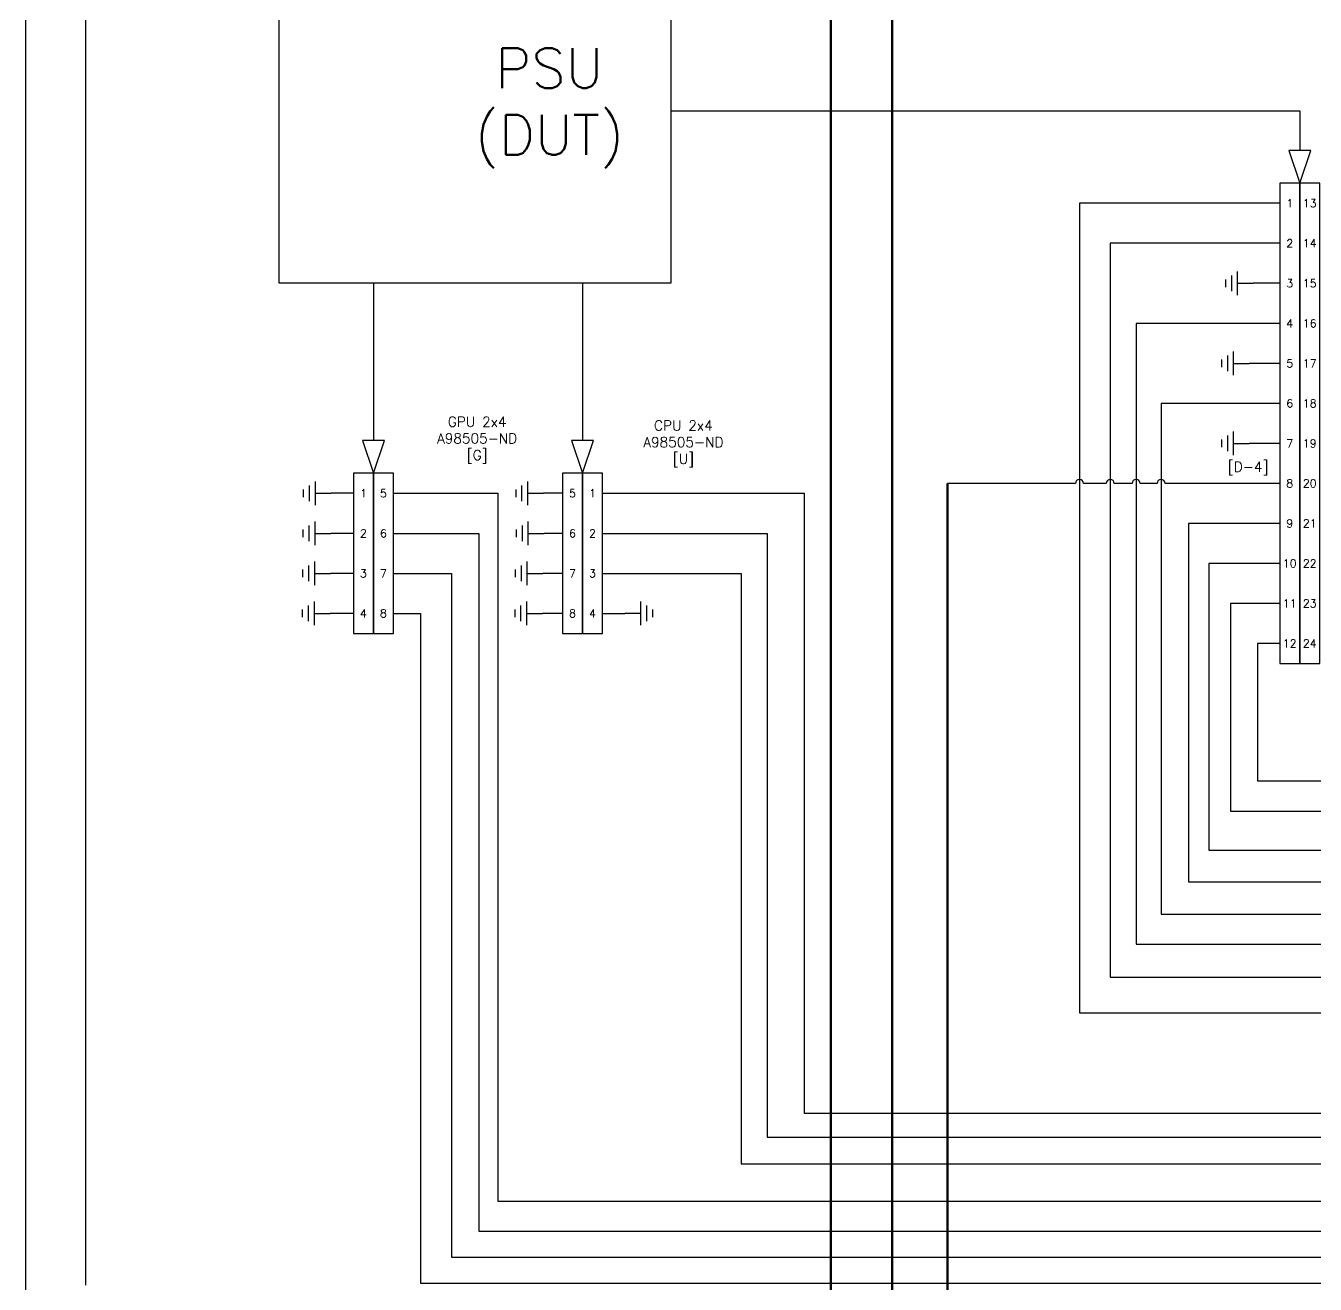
# Model space of a CAD drawing. Header units: millimetres. Extents: x 1 to 135, y 2 to 75.
# Drawn here: x 1.88 to 17.99, y 32.16 to 47.88 of the extents above; entities that cross this region are included whole.
import ezdxf
from ezdxf.enums import TextEntityAlignment as Align

# ---------------------------------------------------------------- set-up
doc = ezdxf.new("R2010")
doc.units = ezdxf.units.MM
for name, color, linetype in [('_MULTI_WIRE', 9, 'Continuous'), ('ADC DATA', 120, 'Continuous'), ('MISC', 7, 'Continuous'), ('POWER', 30, 'Continuous'), ('SYMS', 7, 'Continuous'), ('TERMS', 123, 'Continuous'), ('WIRES', 7, 'Continuous')]:
    doc.layers.add(name, color=color, linetype=linetype)
doc.styles.add('WD', font='romans.shx')

# ---------------------------------------------------------------- blocks, each defined once
blk = doc.blocks.new('HCN1_14J_5765')
at = {"layer": 'SYMS'}
for p, q in [((0, 0.25), (-0.25, 0.25)), ((-0.25, 0.25), (-0.25, -5.75)), ((0, -5.75), (0, 0.25)), ((-0.25, -5.75), (0, -5.75))]:
    blk.add_line(p, q, dxfattribs=at)
at = {"layer": 'SYMS', "style": 'WD', "width": 0.7}
for tag, p in [('INST', (-0.156, 1)), ('LOC', (-0.156, 0.844)), ('DESC1', (-0.156, 0.688)), ('DESC2', (-0.156, 0.531))]:
    blk.add_attdef(tag, text='', height=0.125, dxfattribs=at).set_placement(p, align=Align.RIGHT)
at = {"layer": 'SYMS', "style": 'WD'}
blk.add_attdef('TAG1', text='', height=0.125, dxfattribs=at).set_placement((-0.156, 0.375), align=Align.RIGHT)
at = {"layer": 'SYMS', "style": 'WD', "width": 0.8}
blk.add_attdef('XREF', (1, 0.375), '', height=0.125, dxfattribs=at)
at = {"layer": 'SYMS', "linetype": 'Continuous', "style": 'WD', "flags": 8}
for tag, p in [('TERMDESC01J', (-0.35, 0.05)), ('TERMDESC02J', (-0.35, -0.45)), ('TERMDESC03J', (-0.35, -0.95)), ('TERMDESC04J', (-0.35, -1.45)), ('TERMDESC05J', (-0.35, -1.95)), ('TERMDESC06J', (-0.35, -2.45)), ('TERMDESC07J', (-0.35, -2.95)), ('TERMDESC08J', (-0.35, -3.45)), ('TERMDESC09J', (-0.35, -3.95)), ('TERMDESC10J', (-0.35, -4.45)), ('TERMDESC11J', (-0.35, -4.95)), ('TERMDESC12J', (-0.35, -5.45))]:
    blk.add_attdef(tag, text='', height=0.1, dxfattribs=at).set_placement(p, align=Align.RIGHT)
for tag, p in [('TERM01J', (-0.125, 0)), ('TERM02J', (-0.125, -0.5)), ('TERM03J', (-0.125, -1)), ('TERM04J', (-0.125, -1.5)), ('TERM05J', (-0.125, -2)), ('TERM06J', (-0.125, -2.5)), ('TERM07J', (-0.125, -3)), ('TERM08J', (-0.125, -3.5)), ('TERM09J', (-0.125, -4)), ('TERM10J', (-0.125, -4.5)), ('TERM11J', (-0.125, -5)), ('TERM12J', (-0.125, -5.5))]:
    blk.add_attdef(tag, text='', height=0.1, dxfattribs=at).set_placement(p, align=Align.MIDDLE_CENTER)
at = {"layer": 'SYMS', "color": 7, "style": 'WD'}
for tag, p in [('X4_TINY_DOT_DONT_REMOVE_01J', (-0.25, 0)), ('X4_TINY_DOT_DONT_REMOVE_02J', (-0.25, -0.5)), ('X4_TINY_DOT_DONT_REMOVE_03J', (-0.25, -1)), ('X4_TINY_DOT_DONT_REMOVE_04J', (-0.25, -1.5)), ('X4_TINY_DOT_DONT_REMOVE_05J', (-0.25, -2)), ('X4_TINY_DOT_DONT_REMOVE_06J', (-0.25, -2.5)), ('X4_TINY_DOT_DONT_REMOVE_07J', (-0.25, -3)), ('X4_TINY_DOT_DONT_REMOVE_08J', (-0.25, -3.5)), ('X4_TINY_DOT_DONT_REMOVE_09J', (-0.25, -4)), ('X4_TINY_DOT_DONT_REMOVE_10J', (-0.25, -4.5)), ('X4_TINY_DOT_DONT_REMOVE_11J', (-0.25, -5)), ('X4_TINY_DOT_DONT_REMOVE_12J', (-0.25, -5.5))]:
    blk.add_attdef(tag, p, '', height=0.0001, dxfattribs=at)
at = {"layer": 'SYMS', "style": 'WD'}
for tag, p, flags in [('X4TERM01J', (-0.25, 0), 1), ('ACE_FLAG', (0.048, 0.146), 9), ('FAMILY', (0.048, 0.121), 9), ('WDBLKNAM', (0.175, 0.125), 9), ('X4TERM02J', (-0.25, -0.5), 1), ('X4TERM03J', (-0.25, -1), 1), ('X4TERM04J', (-0.25, -1.5), 1), ('X4TERM05J', (-0.25, -2), 1), ('X4TERM06J', (-0.25, -2.5), 1), ('X4TERM07J', (-0.25, -3), 1), ('X4TERM08J', (-0.25, -3.5), 1), ('X4TERM09J', (-0.25, -4), 1), ('X4TERM10J', (-0.25, -4.5), 1), ('X4TERM11J', (-0.25, -5), 1), ('X4TERM12J', (-0.25, -5.5), 1), ('X8LINK', (-0.125, -5.875), 1)]:
    blk.add_attdef(tag, p, '', height=0.01, dxfattribs=dict(at, flags=flags))
at = {"layer": 'SYMS', "linetype": 'Continuous', "style": 'WD', "flags": 9}
for tag, p in [('ASSYCODE', (0.046, 0.065)), ('MFG', (0.051, 0.078)), ('CAT', (0.052, 0.098))]:
    blk.add_attdef(tag, text='', height=0.01, dxfattribs=at).set_placement(p, align=Align.CENTER)
at = {"layer": 'SYMS', "linetype": 'Continuous', "style": 'WD', "flags": 8}
for tag, p in [('X4WIRE01J', (-0.35, -0.05)), ('X4WIRE02J', (-0.35, -0.55)), ('X4WIRE03J', (-0.35, -1.05)), ('X4WIRE04J', (-0.35, -1.55)), ('X4WIRE05J', (-0.35, -2.05)), ('X4WIRE06J', (-0.35, -2.55)), ('X4WIRE07J', (-0.35, -3.05)), ('X4WIRE08J', (-0.35, -3.55)), ('X4WIRE09J', (-0.35, -4.05)), ('X4WIRE10J', (-0.35, -4.55)), ('X4WIRE11J', (-0.35, -5.05)), ('X4WIRE12J', (-0.35, -5.55))]:
    blk.add_attdef(tag, text='', height=0.1, dxfattribs=at).set_placement(p, align=Align.TOP_RIGHT)
blk = doc.blocks.new('HCN1_11J_598C')
at = {"layer": 'SYMS'}
for p, q in [((0.25, 0.25), (0, 0.25)), ((0, 0.25), (0, -5.75)), ((0.25, -5.75), (0.25, 0.25)), ((0, -5.75), (0.25, -5.75))]:
    blk.add_line(p, q, dxfattribs=at)
at = {"layer": 'SYMS', "style": 'WD'}
for tag, p, width in [('INST', (0.141, 1), 0.7), ('LOC', (0.141, 0.844), 0.7), ('DESC1', (0.141, 0.688), 0.7), ('DESC2', (0.141, 0.531), 0.7), ('XREF', (1, 0.375), 0.8)]:
    blk.add_attdef(tag, p, '', height=0.125, dxfattribs=dict(at, width=width))
blk.add_attdef('TAG1', (0.141, 0.375), '', height=0.125, dxfattribs=at)
at = {"layer": 'SYMS', "linetype": 'Continuous', "style": 'WD', "flags": 8}
for tag, p in [('TERM01J', (0.125, 0)), ('TERM02J', (0.125, -0.5)), ('TERM03J', (0.125, -1)), ('TERM04J', (0.125, -1.5)), ('TERM05J', (0.125, -2)), ('TERM06J', (0.125, -2.5)), ('TERM07J', (0.125, -3)), ('TERM08J', (0.125, -3.5)), ('TERM09J', (0.125, -4)), ('TERM10J', (0.125, -4.5)), ('TERM11J', (0.125, -5)), ('TERM12J', (0.125, -5.5))]:
    blk.add_attdef(tag, text='', height=0.1, dxfattribs=at).set_placement(p, align=Align.MIDDLE_CENTER)
at = {"layer": 'SYMS', "linetype": 'Continuous', "style": 'WD', "flags": 9}
for tag, p in [('ASSYCODE', (0.046, 0.065)), ('MFG', (0.051, 0.078)), ('CAT', (0.052, 0.098))]:
    blk.add_attdef(tag, text='', height=0.01, dxfattribs=at).set_placement(p, align=Align.CENTER)
at = {"layer": 'SYMS', "style": 'WD'}
for tag, p, flags in [('ACE_FLAG', (0.048, 0.146), 9), ('FAMILY', (0.048, 0.121), 9), ('WDBLKNAM', (0.175, 0.125), 9), ('X1TERM01J', (0.25, 0), 1), ('X1TERM02J', (0.25, -0.5), 1), ('X1TERM03J', (0.25, -1), 1), ('X1TERM04J', (0.25, -1.5), 1), ('X1TERM05J', (0.25, -2), 1), ('X1TERM06J', (0.25, -2.5), 1), ('X1TERM07J', (0.25, -3), 1), ('X1TERM08J', (0.25, -3.5), 1), ('X1TERM09J', (0.25, -4), 1), ('X1TERM10J', (0.25, -4.5), 1), ('X1TERM11J', (0.25, -5), 1), ('X1TERM12J', (0.25, -5.5), 1), ('X8LINK', (0.125, -5.875), 1)]:
    blk.add_attdef(tag, p, '', height=0.01, dxfattribs=dict(at, flags=flags))
at = {"layer": 'SYMS', "color": 7, "style": 'WD'}
for tag, p in [('X1_TINY_DOT_DONT_REMOVE_01J', (0.25, 0)), ('X1_TINY_DOT_DONT_REMOVE_02J', (0.25, -0.5)), ('X1_TINY_DOT_DONT_REMOVE_03J', (0.25, -1)), ('X1_TINY_DOT_DONT_REMOVE_04J', (0.25, -1.5)), ('X1_TINY_DOT_DONT_REMOVE_05J', (0.25, -2)), ('X1_TINY_DOT_DONT_REMOVE_06J', (0.25, -2.5)), ('X1_TINY_DOT_DONT_REMOVE_07J', (0.25, -3)), ('X1_TINY_DOT_DONT_REMOVE_08J', (0.25, -3.5)), ('X1_TINY_DOT_DONT_REMOVE_09J', (0.25, -4)), ('X1_TINY_DOT_DONT_REMOVE_10J', (0.25, -4.5)), ('X1_TINY_DOT_DONT_REMOVE_11J', (0.25, -5)), ('X1_TINY_DOT_DONT_REMOVE_12J', (0.25, -5.5))]:
    blk.add_attdef(tag, p, '', height=0.0001, dxfattribs=at)
at = {"layer": 'SYMS', "linetype": 'Continuous', "style": 'WD', "flags": 8}
for tag, p in [('TERMDESC01J', (0.35, 0.05)), ('TERMDESC02J', (0.35, -0.45)), ('TERMDESC03J', (0.35, -0.95)), ('TERMDESC04J', (0.35, -1.45)), ('TERMDESC05J', (0.35, -1.95)), ('TERMDESC06J', (0.35, -2.45)), ('TERMDESC07J', (0.35, -2.95)), ('TERMDESC08J', (0.35, -3.45)), ('TERMDESC09J', (0.35, -3.95)), ('TERMDESC10J', (0.35, -4.45)), ('TERMDESC11J', (0.35, -4.95)), ('TERMDESC12J', (0.35, -5.45))]:
    blk.add_attdef(tag, p, '', height=0.1, dxfattribs=at)
for tag, p in [('X1WIRE01J', (0.35, -0.05)), ('X1WIRE02J', (0.35, -0.55)), ('X1WIRE03J', (0.35, -1.05)), ('X1WIRE04J', (0.35, -1.55)), ('X1WIRE05J', (0.35, -2.05)), ('X1WIRE06J', (0.35, -2.55)), ('X1WIRE07J', (0.35, -3.05)), ('X1WIRE08J', (0.35, -3.55)), ('X1WIRE09J', (0.35, -4.05)), ('X1WIRE10J', (0.35, -4.55)), ('X1WIRE11J', (0.35, -5.05)), ('X1WIRE12J', (0.35, -5.55))]:
    blk.add_attdef(tag, text='', height=0.1, dxfattribs=at).set_placement(p, align=Align.TOP_LEFT)
blk = doc.blocks.new('HCN1_14J_5AC8')
at = {"layer": 'SYMS'}
for p, q in [((0, 0.25), (-0.25, 0.25)), ((-0.25, 0.25), (-0.25, -1.75)), ((0, -1.75), (0, 0.25)), ((-0.25, -1.75), (0, -1.75))]:
    blk.add_line(p, q, dxfattribs=at)
at = {"layer": 'SYMS', "style": 'WD', "width": 0.7}
for tag, p in [('INST', (-0.156, 1)), ('LOC', (-0.156, 0.844)), ('DESC1', (-0.156, 0.688)), ('DESC2', (-0.156, 0.531))]:
    blk.add_attdef(tag, text='', height=0.125, dxfattribs=at).set_placement(p, align=Align.RIGHT)
at = {"layer": 'SYMS', "style": 'WD'}
blk.add_attdef('TAG1', text='', height=0.125, dxfattribs=at).set_placement((-0.156, 0.375), align=Align.RIGHT)
at = {"layer": 'SYMS', "style": 'WD', "width": 0.8}
blk.add_attdef('XREF', (1, 0.375), '', height=0.125, dxfattribs=at)
at = {"layer": 'SYMS', "linetype": 'Continuous', "style": 'WD', "flags": 8}
for tag, p in [('TERMDESC01J', (-0.35, 0.05)), ('TERMDESC02J', (-0.35, -0.45)), ('TERMDESC03J', (-0.35, -0.95)), ('TERMDESC04J', (-0.35, -1.45))]:
    blk.add_attdef(tag, text='', height=0.1, dxfattribs=at).set_placement(p, align=Align.RIGHT)
for tag, p in [('TERM01J', (-0.125, 0)), ('TERM02J', (-0.125, -0.5)), ('TERM03J', (-0.125, -1)), ('TERM04J', (-0.125, -1.5))]:
    blk.add_attdef(tag, text='', height=0.1, dxfattribs=at).set_placement(p, align=Align.MIDDLE_CENTER)
at = {"layer": 'SYMS', "color": 7, "style": 'WD'}
for tag, p in [('X4_TINY_DOT_DONT_REMOVE_01J', (-0.25, 0)), ('X4_TINY_DOT_DONT_REMOVE_02J', (-0.25, -0.5)), ('X4_TINY_DOT_DONT_REMOVE_03J', (-0.25, -1)), ('X4_TINY_DOT_DONT_REMOVE_04J', (-0.25, -1.5))]:
    blk.add_attdef(tag, p, '', height=0.0001, dxfattribs=at)
at = {"layer": 'SYMS', "style": 'WD'}
for tag, p, flags in [('X4TERM01J', (-0.25, 0), 1), ('ACE_FLAG', (0.048, 0.146), 9), ('FAMILY', (0.048, 0.121), 9), ('WDBLKNAM', (0.175, 0.125), 9), ('X4TERM02J', (-0.25, -0.5), 1), ('X4TERM03J', (-0.25, -1), 1), ('X4TERM04J', (-0.25, -1.5), 1), ('X8LINK', (-0.125, -1.875), 1)]:
    blk.add_attdef(tag, p, '', height=0.01, dxfattribs=dict(at, flags=flags))
at = {"layer": 'SYMS', "linetype": 'Continuous', "style": 'WD', "flags": 9}
for tag, p in [('ASSYCODE', (0.046, 0.065)), ('MFG', (0.051, 0.078)), ('CAT', (0.052, 0.098))]:
    blk.add_attdef(tag, text='', height=0.01, dxfattribs=at).set_placement(p, align=Align.CENTER)
at = {"layer": 'SYMS', "linetype": 'Continuous', "style": 'WD', "flags": 8}
for tag, p in [('X4WIRE01J', (-0.35, -0.05)), ('X4WIRE02J', (-0.35, -0.55)), ('X4WIRE03J', (-0.35, -1.05)), ('X4WIRE04J', (-0.35, -1.55))]:
    blk.add_attdef(tag, text='', height=0.1, dxfattribs=at).set_placement(p, align=Align.TOP_RIGHT)
blk = doc.blocks.new('HCN1_11J_5B9F')
at = {"layer": 'SYMS'}
for p, q in [((0.25, 0.25), (0, 0.25)), ((0, 0.25), (0, -1.75)), ((0.25, -1.75), (0.25, 0.25)), ((0, -1.75), (0.25, -1.75))]:
    blk.add_line(p, q, dxfattribs=at)
at = {"layer": 'SYMS', "style": 'WD'}
for tag, p, width in [('INST', (0.141, 1), 0.7), ('LOC', (0.141, 0.844), 0.7), ('DESC1', (0.141, 0.688), 0.7), ('DESC2', (0.141, 0.531), 0.7), ('XREF', (1, 0.375), 0.8)]:
    blk.add_attdef(tag, p, '', height=0.125, dxfattribs=dict(at, width=width))
blk.add_attdef('TAG1', (0.141, 0.375), '', height=0.125, dxfattribs=at)
at = {"layer": 'SYMS', "linetype": 'Continuous', "style": 'WD', "flags": 8}
for tag, p in [('TERM01J', (0.125, 0)), ('TERM02J', (0.125, -0.5)), ('TERM03J', (0.125, -1)), ('TERM04J', (0.125, -1.5))]:
    blk.add_attdef(tag, text='', height=0.1, dxfattribs=at).set_placement(p, align=Align.MIDDLE_CENTER)
at = {"layer": 'SYMS', "linetype": 'Continuous', "style": 'WD', "flags": 9}
for tag, p in [('ASSYCODE', (0.046, 0.065)), ('MFG', (0.051, 0.078)), ('CAT', (0.052, 0.098))]:
    blk.add_attdef(tag, text='', height=0.01, dxfattribs=at).set_placement(p, align=Align.CENTER)
at = {"layer": 'SYMS', "style": 'WD'}
for tag, p, flags in [('ACE_FLAG', (0.048, 0.146), 9), ('FAMILY', (0.048, 0.121), 9), ('WDBLKNAM', (0.175, 0.125), 9), ('X1TERM01J', (0.25, 0), 1), ('X1TERM02J', (0.25, -0.5), 1), ('X1TERM03J', (0.25, -1), 1), ('X1TERM04J', (0.25, -1.5), 1), ('X8LINK', (0.125, -1.875), 1)]:
    blk.add_attdef(tag, p, '', height=0.01, dxfattribs=dict(at, flags=flags))
at = {"layer": 'SYMS', "color": 7, "style": 'WD'}
for tag, p in [('X1_TINY_DOT_DONT_REMOVE_01J', (0.25, 0)), ('X1_TINY_DOT_DONT_REMOVE_02J', (0.25, -0.5)), ('X1_TINY_DOT_DONT_REMOVE_03J', (0.25, -1)), ('X1_TINY_DOT_DONT_REMOVE_04J', (0.25, -1.5))]:
    blk.add_attdef(tag, p, '', height=0.0001, dxfattribs=at)
at = {"layer": 'SYMS', "linetype": 'Continuous', "style": 'WD', "flags": 8}
for tag, p in [('TERMDESC01J', (0.35, 0.05)), ('TERMDESC02J', (0.35, -0.45)), ('TERMDESC03J', (0.35, -0.95)), ('TERMDESC04J', (0.35, -1.45))]:
    blk.add_attdef(tag, p, '', height=0.1, dxfattribs=at)
for tag, p in [('X1WIRE01J', (0.35, -0.05)), ('X1WIRE02J', (0.35, -0.55)), ('X1WIRE03J', (0.35, -1.05)), ('X1WIRE04J', (0.35, -1.55))]:
    blk.add_attdef(tag, text='', height=0.1, dxfattribs=at).set_placement(p, align=Align.TOP_LEFT)
blk = doc.blocks.new('HCN1_14J_5C79')
at = {"layer": 'SYMS'}
for p, q in [((0, 0.25), (-0.25, 0.25)), ((-0.25, 0.25), (-0.25, -1.75)), ((0, -1.75), (0, 0.25)), ((-0.25, -1.75), (0, -1.75))]:
    blk.add_line(p, q, dxfattribs=at)
at = {"layer": 'SYMS', "style": 'WD', "width": 0.7}
for tag, p in [('INST', (-0.156, 1)), ('LOC', (-0.156, 0.844)), ('DESC1', (-0.156, 0.688)), ('DESC2', (-0.156, 0.531))]:
    blk.add_attdef(tag, text='', height=0.125, dxfattribs=at).set_placement(p, align=Align.RIGHT)
at = {"layer": 'SYMS', "style": 'WD'}
blk.add_attdef('TAG1', text='', height=0.125, dxfattribs=at).set_placement((-0.156, 0.375), align=Align.RIGHT)
at = {"layer": 'SYMS', "style": 'WD', "width": 0.8}
blk.add_attdef('XREF', (1, 0.375), '', height=0.125, dxfattribs=at)
at = {"layer": 'SYMS', "linetype": 'Continuous', "style": 'WD', "flags": 8}
for tag, p in [('TERMDESC01J', (-0.35, 0.05)), ('TERMDESC02J', (-0.35, -0.45)), ('TERMDESC03J', (-0.35, -0.95)), ('TERMDESC04J', (-0.35, -1.45))]:
    blk.add_attdef(tag, text='', height=0.1, dxfattribs=at).set_placement(p, align=Align.RIGHT)
for tag, p in [('TERM01J', (-0.125, 0)), ('TERM02J', (-0.125, -0.5)), ('TERM03J', (-0.125, -1)), ('TERM04J', (-0.125, -1.5))]:
    blk.add_attdef(tag, text='', height=0.1, dxfattribs=at).set_placement(p, align=Align.MIDDLE_CENTER)
at = {"layer": 'SYMS', "color": 7, "style": 'WD'}
for tag, p in [('X4_TINY_DOT_DONT_REMOVE_01J', (-0.25, 0)), ('X4_TINY_DOT_DONT_REMOVE_02J', (-0.25, -0.5)), ('X4_TINY_DOT_DONT_REMOVE_03J', (-0.25, -1)), ('X4_TINY_DOT_DONT_REMOVE_04J', (-0.25, -1.5))]:
    blk.add_attdef(tag, p, '', height=0.0001, dxfattribs=at)
at = {"layer": 'SYMS', "style": 'WD'}
for tag, p, flags in [('X4TERM01J', (-0.25, 0), 1), ('ACE_FLAG', (0.048, 0.146), 9), ('FAMILY', (0.048, 0.121), 9), ('WDBLKNAM', (0.175, 0.125), 9), ('X4TERM02J', (-0.25, -0.5), 1), ('X4TERM03J', (-0.25, -1), 1), ('X4TERM04J', (-0.25, -1.5), 1), ('X8LINK', (-0.125, -1.875), 1)]:
    blk.add_attdef(tag, p, '', height=0.01, dxfattribs=dict(at, flags=flags))
at = {"layer": 'SYMS', "linetype": 'Continuous', "style": 'WD', "flags": 9}
for tag, p in [('ASSYCODE', (0.046, 0.065)), ('MFG', (0.051, 0.078)), ('CAT', (0.052, 0.098))]:
    blk.add_attdef(tag, text='', height=0.01, dxfattribs=at).set_placement(p, align=Align.CENTER)
at = {"layer": 'SYMS', "linetype": 'Continuous', "style": 'WD', "flags": 8}
for tag, p in [('X4WIRE01J', (-0.35, -0.05)), ('X4WIRE02J', (-0.35, -0.55)), ('X4WIRE03J', (-0.35, -1.05)), ('X4WIRE04J', (-0.35, -1.55))]:
    blk.add_attdef(tag, text='', height=0.1, dxfattribs=at).set_placement(p, align=Align.TOP_RIGHT)
blk = doc.blocks.new('HCN1_11J_5D50')
at = {"layer": 'SYMS'}
for p, q in [((0.25, 0.25), (0, 0.25)), ((0, 0.25), (0, -1.75)), ((0.25, -1.75), (0.25, 0.25)), ((0, -1.75), (0.25, -1.75))]:
    blk.add_line(p, q, dxfattribs=at)
at = {"layer": 'SYMS', "style": 'WD'}
for tag, p, width in [('INST', (0.141, 1), 0.7), ('LOC', (0.141, 0.844), 0.7), ('DESC1', (0.141, 0.688), 0.7), ('DESC2', (0.141, 0.531), 0.7), ('XREF', (1, 0.375), 0.8)]:
    blk.add_attdef(tag, p, '', height=0.125, dxfattribs=dict(at, width=width))
blk.add_attdef('TAG1', (0.141, 0.375), '', height=0.125, dxfattribs=at)
at = {"layer": 'SYMS', "linetype": 'Continuous', "style": 'WD', "flags": 8}
for tag, p in [('TERM01J', (0.125, 0)), ('TERM02J', (0.125, -0.5)), ('TERM03J', (0.125, -1)), ('TERM04J', (0.125, -1.5))]:
    blk.add_attdef(tag, text='', height=0.1, dxfattribs=at).set_placement(p, align=Align.MIDDLE_CENTER)
at = {"layer": 'SYMS', "linetype": 'Continuous', "style": 'WD', "flags": 9}
for tag, p in [('ASSYCODE', (0.046, 0.065)), ('MFG', (0.051, 0.078)), ('CAT', (0.052, 0.098))]:
    blk.add_attdef(tag, text='', height=0.01, dxfattribs=at).set_placement(p, align=Align.CENTER)
at = {"layer": 'SYMS', "style": 'WD'}
for tag, p, flags in [('ACE_FLAG', (0.048, 0.146), 9), ('FAMILY', (0.048, 0.121), 9), ('WDBLKNAM', (0.175, 0.125), 9), ('X1TERM01J', (0.25, 0), 1), ('X1TERM02J', (0.25, -0.5), 1), ('X1TERM03J', (0.25, -1), 1), ('X1TERM04J', (0.25, -1.5), 1), ('X8LINK', (0.125, -1.875), 1)]:
    blk.add_attdef(tag, p, '', height=0.01, dxfattribs=dict(at, flags=flags))
at = {"layer": 'SYMS', "color": 7, "style": 'WD'}
for tag, p in [('X1_TINY_DOT_DONT_REMOVE_01J', (0.25, 0)), ('X1_TINY_DOT_DONT_REMOVE_02J', (0.25, -0.5)), ('X1_TINY_DOT_DONT_REMOVE_03J', (0.25, -1)), ('X1_TINY_DOT_DONT_REMOVE_04J', (0.25, -1.5))]:
    blk.add_attdef(tag, p, '', height=0.0001, dxfattribs=at)
at = {"layer": 'SYMS', "linetype": 'Continuous', "style": 'WD', "flags": 8}
for tag, p in [('TERMDESC01J', (0.35, 0.05)), ('TERMDESC02J', (0.35, -0.45)), ('TERMDESC03J', (0.35, -0.95)), ('TERMDESC04J', (0.35, -1.45))]:
    blk.add_attdef(tag, p, '', height=0.1, dxfattribs=at)
for tag, p in [('X1WIRE01J', (0.35, -0.05)), ('X1WIRE02J', (0.35, -0.55)), ('X1WIRE03J', (0.35, -1.05)), ('X1WIRE04J', (0.35, -1.55))]:
    blk.add_attdef(tag, text='', height=0.1, dxfattribs=at).set_placement(p, align=Align.TOP_LEFT)
blk = doc.blocks.new('HGND2')
for p, q in [((0.125, 0), (0, 0)), ((0.125, 0.09375), (0.125, -0.09375)), ((0.171875, 0.0625), (0.171875, -0.0625)), ((0.21875, 0.03125), (0.21875, -0.03125))]:
    blk.add_line(p, q)
at = {"style": 'WD', "width": 0.8}
for tag, p in [('INST', (0.25, 0.3125)), ('LOC', (0.25, 0.15625)), ('TAG1', (0.25, 0)), ('DESC1', (0.25, -0.15625)), ('DESC2', (0.25, -0.3125))]:
    blk.add_attdef(tag, text='', height=0.125, dxfattribs=at).set_placement(p, align=Align.MIDDLE_LEFT)
at = {"style": 'WD', "flags": 1}
for tag in ['ASSYCODE', 'CAT', 'X4TERM01', 'MFG', 'FAMILY']:
    blk.add_attdef(tag, (0, 0), '', height=0.01, dxfattribs=at)

msp = doc.modelspace()

# ---------------------------------------------------------------- linework, layer by layer
for points in [[(17.801, 46.327), (17.664, 46.327), (17.801, 45.916), (17.938, 46.327), (17.801, 46.327)], [(6.226, 42.704), (6.089, 42.704), (6.226, 42.292), (6.363, 42.704), (6.226, 42.704)], [(8.84, 42.704), (8.703, 42.704), (8.84, 42.292), (8.977, 42.704), (8.84, 42.704)]]:
    msp.add_lwpolyline(points)
at = {"layer": '_MULTI_WIRE'}
for p, q in [((9.941, 46.821), (17.801, 46.821)), ((17.801, 46.821), (17.801, 46.327)), ((15.049, 45.666), (15.049, 35.549)), ((15.434, 45.166), (15.434, 35.998)), ((15.757, 44.166), (15.757, 36.407)), ((16.068, 43.166), (16.068, 36.782)), ((7.78, 42.042), (7.78, 33.199)), ((11.608, 42.042), (11.608, 34.296)), ((16.41, 41.666), (16.41, 37.186)), ((7.542, 41.542), (7.542, 32.824)), ((11.147, 41.542), (11.147, 33.997)), ((16.666, 41.166), (16.666, 37.582)), ((7.204, 41.042), (7.204, 32.499)), ((10.821, 41.042), (10.821, 33.662)), ((16.938, 40.666), (16.938, 38.07)), ((17.272, 40.166), (17.272, 38.451)), ((17.272, 38.451), (28.596, 38.451)), ((16.938, 38.07), (29.183, 38.07)), ((16.666, 37.582), (29.656, 37.582)), ((16.41, 37.186), (32.87, 37.186)), ((16.068, 36.782), (33.637, 36.782)), ((15.757, 36.407), (34.294, 36.407)), ((15.434, 35.998), (37.581, 35.998)), ((15.049, 35.549), (38.645, 35.549)), ((11.608, 34.296), (56.747, 34.296)), ((11.147, 33.997), (64.991, 33.997)), ((10.821, 33.662), (65.585, 33.662)), ((7.78, 33.199), (66.132, 33.199)), ((7.542, 32.824), (74.641, 32.824)), ((7.204, 32.499), (75.235, 32.499)), ((6.816, 32.171), (75.474, 32.171))]:
    msp.add_line(p, q, dxfattribs=at)
msp.add_lwpolyline([(5.047, 48.974), (9.941, 48.974), (9.941, 44.669), (5.047, 44.669)], close=True, dxfattribs=at)
at = {"layer": 'ADC DATA', "lineweight": 211}
for p, q in [((11.94, 59.939), (11.94, 31.118)), ((12.71, 51.405), (12.71, 31.4)), ((13.4, 42.166), (13.4, 31.813))]:
    msp.add_line(p, q, dxfattribs=at)
at = {"layer": 'ADC DATA'}
for p, q in [((14.999, 42.166), (13.4, 42.166)), ((15.384, 42.166), (15.099, 42.166)), ((15.707, 42.166), (15.484, 42.166)), ((16.018, 42.166), (15.807, 42.166)), ((17.551, 42.166), (16.118, 42.166))]:
    msp.add_line(p, q, dxfattribs=at)
for centre in [(15.049, 42.166), (15.434, 42.166), (15.757, 42.166), (16.068, 42.166)]:
    msp.add_arc(centre, 0.05, 0, 180, dxfattribs=at)
at = {"layer": 'POWER'}
for p, q in [((2.633, 32.148), (2.633, 61.045)), ((1.883, 31.274), (1.883, 57.907))]:
    msp.add_line(p, q, dxfattribs=at)
at = {"layer": 'WIRES'}
for p, q in [((17.551, 45.666), (15.049, 45.666)), ((17.551, 45.166), (15.434, 45.166)), ((6.226, 44.669), (6.226, 42.704)), ((8.84, 44.669), (8.84, 42.704)), ((17.551, 44.666), (17.221, 44.666)), ((17.551, 44.166), (15.757, 44.166)), ((17.551, 43.666), (17.171, 43.666)), ((17.551, 43.166), (16.068, 43.166)), ((17.551, 42.666), (17.171, 42.666)), ((5.976, 42.042), (5.698, 42.042)), ((6.476, 42.042), (7.78, 42.042)), ((8.59, 42.042), (8.353, 42.042)), ((9.09, 42.042), (11.608, 42.042)), ((17.551, 41.666), (16.41, 41.666)), ((5.976, 41.542), (5.694, 41.542)), ((6.476, 41.542), (7.542, 41.542)), ((8.59, 41.542), (8.358, 41.542)), ((9.09, 41.542), (11.147, 41.542)), ((17.551, 41.166), (16.666, 41.166)), ((5.976, 41.042), (5.69, 41.042)), ((6.476, 41.042), (7.204, 41.042)), ((8.59, 41.042), (8.345, 41.042)), ((9.09, 41.042), (10.821, 41.042)), ((17.551, 40.666), (16.938, 40.666)), ((5.976, 40.542), (5.685, 40.542)), ((6.476, 40.542), (6.816, 40.542)), ((6.816, 40.542), (6.816, 32.171)), ((8.59, 40.542), (8.34, 40.542)), ((9.09, 40.542), (9.368, 40.542)), ((17.551, 40.166), (17.272, 40.166))]:
    msp.add_line(p, q, dxfattribs=at)

# ---------------------------------------------------------------- block references
at = {"layer": 'SYMS'}
ref = msp.add_blockref('HCN1_14J_5765', (17.801, 45.666), dxfattribs=at)
ref.add_attrib('X4_TINY_DOT_DONT_REMOVE_01J', '.', (17.551, 45.666), dxfattribs={"layer": 'MISC', "color": 7, "height": 0.0001, "style": 'WD'})
ref.add_attrib('TERM01J', '1', dxfattribs={"layer": 'TERMS', "linetype": 'Continuous', "height": 0.1, "style": 'WD', "flags": 8}).set_placement((17.676, 45.666), align=Align.MIDDLE_CENTER)
ref.add_attrib('X4_TINY_DOT_DONT_REMOVE_02J', '.', (17.551, 45.166), dxfattribs={"layer": 'MISC', "color": 7, "height": 0.0001, "style": 'WD'})
ref.add_attrib('TERM02J', '2', dxfattribs={"layer": 'TERMS', "linetype": 'Continuous', "height": 0.1, "style": 'WD', "flags": 8}).set_placement((17.676, 45.166), align=Align.MIDDLE_CENTER)
ref.add_attrib('X4_TINY_DOT_DONT_REMOVE_03J', '.', (17.551, 44.666), dxfattribs={"layer": 'MISC', "color": 7, "height": 0.0001, "style": 'WD'})
ref.add_attrib('TERM03J', '3', dxfattribs={"layer": 'TERMS', "linetype": 'Continuous', "height": 0.1, "style": 'WD', "flags": 8}).set_placement((17.676, 44.666), align=Align.MIDDLE_CENTER)
ref.add_attrib('X4_TINY_DOT_DONT_REMOVE_04J', '.', (17.551, 44.166), dxfattribs={"layer": 'MISC', "color": 7, "height": 0.0001, "style": 'WD'})
ref.add_attrib('TERM04J', '4', dxfattribs={"layer": 'TERMS', "linetype": 'Continuous', "height": 0.1, "style": 'WD', "flags": 8}).set_placement((17.676, 44.166), align=Align.MIDDLE_CENTER)
ref.add_attrib('X4_TINY_DOT_DONT_REMOVE_05J', '.', (17.551, 43.666), dxfattribs={"layer": 'MISC', "color": 7, "height": 0.0001, "style": 'WD'})
ref.add_attrib('TERM05J', '5', dxfattribs={"layer": 'TERMS', "linetype": 'Continuous', "height": 0.1, "style": 'WD', "flags": 8}).set_placement((17.676, 43.666), align=Align.MIDDLE_CENTER)
ref.add_attrib('X4_TINY_DOT_DONT_REMOVE_06J', '.', (17.551, 43.166), dxfattribs={"layer": 'MISC', "color": 7, "height": 0.0001, "style": 'WD'})
ref.add_attrib('TERM06J', '6', dxfattribs={"layer": 'TERMS', "linetype": 'Continuous', "height": 0.1, "style": 'WD', "flags": 8}).set_placement((17.676, 43.166), align=Align.MIDDLE_CENTER)
ref.add_attrib('X4_TINY_DOT_DONT_REMOVE_07J', '.', (17.551, 42.666), dxfattribs={"layer": 'MISC', "color": 7, "height": 0.0001, "style": 'WD'})
ref.add_attrib('TERM07J', '7', dxfattribs={"layer": 'TERMS', "linetype": 'Continuous', "height": 0.1, "style": 'WD', "flags": 8}).set_placement((17.676, 42.666), align=Align.MIDDLE_CENTER)
ref.add_attrib('X4_TINY_DOT_DONT_REMOVE_08J', '.', (17.551, 42.166), dxfattribs={"layer": 'MISC', "color": 7, "height": 0.0001, "style": 'WD'})
ref.add_attrib('TERM08J', '8', dxfattribs={"layer": 'TERMS', "linetype": 'Continuous', "height": 0.1, "style": 'WD', "flags": 8}).set_placement((17.676, 42.166), align=Align.MIDDLE_CENTER)
ref.add_attrib('X4_TINY_DOT_DONT_REMOVE_09J', '.', (17.551, 41.666), dxfattribs={"layer": 'MISC', "color": 7, "height": 0.0001, "style": 'WD'})
ref.add_attrib('TERM09J', '9', dxfattribs={"layer": 'TERMS', "linetype": 'Continuous', "height": 0.1, "style": 'WD', "flags": 8}).set_placement((17.676, 41.666), align=Align.MIDDLE_CENTER)
ref.add_attrib('X4_TINY_DOT_DONT_REMOVE_10J', '.', (17.551, 41.166), dxfattribs={"layer": 'MISC', "color": 7, "height": 0.0001, "style": 'WD'})
ref.add_attrib('TERM10J', '10', dxfattribs={"layer": 'TERMS', "linetype": 'Continuous', "height": 0.1, "style": 'WD', "flags": 8}).set_placement((17.676, 41.166), align=Align.MIDDLE_CENTER)
ref.add_attrib('X4_TINY_DOT_DONT_REMOVE_11J', '.', (17.551, 40.666), dxfattribs={"layer": 'MISC', "color": 7, "height": 0.0001, "style": 'WD'})
ref.add_attrib('TERM11J', '11', dxfattribs={"layer": 'TERMS', "linetype": 'Continuous', "height": 0.1, "style": 'WD', "flags": 8}).set_placement((17.676, 40.666), align=Align.MIDDLE_CENTER)
ref.add_attrib('X4_TINY_DOT_DONT_REMOVE_12J', '.', (17.551, 40.166), dxfattribs={"layer": 'MISC', "color": 7, "height": 0.0001, "style": 'WD'})
ref.add_attrib('TERM12J', '12', dxfattribs={"layer": 'TERMS', "linetype": 'Continuous', "height": 0.1, "style": 'WD', "flags": 8}).set_placement((17.676, 40.166), align=Align.MIDDLE_CENTER)
ref = msp.add_blockref('HCN1_11J_598C', (17.801, 45.666), dxfattribs=at)
ref.add_attrib('X1_TINY_DOT_DONT_REMOVE_01J', '.', (18.051, 45.666), dxfattribs={"layer": 'MISC', "color": 7, "height": 0.0001, "style": 'WD'})
ref.add_attrib('TERM01J', '13', dxfattribs={"layer": 'TERMS', "linetype": 'Continuous', "height": 0.1, "style": 'WD', "flags": 8}).set_placement((17.926, 45.666), align=Align.MIDDLE_CENTER)
ref.add_attrib('X1_TINY_DOT_DONT_REMOVE_02J', '.', (18.051, 45.166), dxfattribs={"layer": 'MISC', "color": 7, "height": 0.0001, "style": 'WD'})
ref.add_attrib('TERM02J', '14', dxfattribs={"layer": 'TERMS', "linetype": 'Continuous', "height": 0.1, "style": 'WD', "flags": 8}).set_placement((17.926, 45.166), align=Align.MIDDLE_CENTER)
ref.add_attrib('X1_TINY_DOT_DONT_REMOVE_03J', '.', (18.051, 44.666), dxfattribs={"layer": 'MISC', "color": 7, "height": 0.0001, "style": 'WD'})
ref.add_attrib('TERM03J', '15', dxfattribs={"layer": 'TERMS', "linetype": 'Continuous', "height": 0.1, "style": 'WD', "flags": 8}).set_placement((17.926, 44.666), align=Align.MIDDLE_CENTER)
ref.add_attrib('X1_TINY_DOT_DONT_REMOVE_04J', '.', (18.051, 44.166), dxfattribs={"layer": 'MISC', "color": 7, "height": 0.0001, "style": 'WD'})
ref.add_attrib('TERM04J', '16', dxfattribs={"layer": 'TERMS', "linetype": 'Continuous', "height": 0.1, "style": 'WD', "flags": 8}).set_placement((17.926, 44.166), align=Align.MIDDLE_CENTER)
ref.add_attrib('X1_TINY_DOT_DONT_REMOVE_05J', '.', (18.051, 43.666), dxfattribs={"layer": 'MISC', "color": 7, "height": 0.0001, "style": 'WD'})
ref.add_attrib('TERM05J', '17', dxfattribs={"layer": 'TERMS', "linetype": 'Continuous', "height": 0.1, "style": 'WD', "flags": 8}).set_placement((17.926, 43.666), align=Align.MIDDLE_CENTER)
ref.add_attrib('X1_TINY_DOT_DONT_REMOVE_06J', '.', (18.051, 43.166), dxfattribs={"layer": 'MISC', "color": 7, "height": 0.0001, "style": 'WD'})
ref.add_attrib('TERM06J', '18', dxfattribs={"layer": 'TERMS', "linetype": 'Continuous', "height": 0.1, "style": 'WD', "flags": 8}).set_placement((17.926, 43.166), align=Align.MIDDLE_CENTER)
ref.add_attrib('X1_TINY_DOT_DONT_REMOVE_07J', '.', (18.051, 42.666), dxfattribs={"layer": 'MISC', "color": 7, "height": 0.0001, "style": 'WD'})
ref.add_attrib('TERM07J', '19', dxfattribs={"layer": 'TERMS', "linetype": 'Continuous', "height": 0.1, "style": 'WD', "flags": 8}).set_placement((17.926, 42.666), align=Align.MIDDLE_CENTER)
ref.add_attrib('X1_TINY_DOT_DONT_REMOVE_08J', '.', (18.051, 42.166), dxfattribs={"layer": 'MISC', "color": 7, "height": 0.0001, "style": 'WD'})
ref.add_attrib('TERM08J', '20', dxfattribs={"layer": 'TERMS', "linetype": 'Continuous', "height": 0.1, "style": 'WD', "flags": 8}).set_placement((17.926, 42.166), align=Align.MIDDLE_CENTER)
ref.add_attrib('X1_TINY_DOT_DONT_REMOVE_09J', '.', (18.051, 41.666), dxfattribs={"layer": 'MISC', "color": 7, "height": 0.0001, "style": 'WD'})
ref.add_attrib('TERM09J', '21', dxfattribs={"layer": 'TERMS', "linetype": 'Continuous', "height": 0.1, "style": 'WD', "flags": 8}).set_placement((17.926, 41.666), align=Align.MIDDLE_CENTER)
ref.add_attrib('X1_TINY_DOT_DONT_REMOVE_10J', '.', (18.051, 41.166), dxfattribs={"layer": 'MISC', "color": 7, "height": 0.0001, "style": 'WD'})
ref.add_attrib('TERM10J', '22', dxfattribs={"layer": 'TERMS', "linetype": 'Continuous', "height": 0.1, "style": 'WD', "flags": 8}).set_placement((17.926, 41.166), align=Align.MIDDLE_CENTER)
ref.add_attrib('X1_TINY_DOT_DONT_REMOVE_11J', '.', (18.051, 40.666), dxfattribs={"layer": 'MISC', "color": 7, "height": 0.0001, "style": 'WD'})
ref.add_attrib('TERM11J', '23', dxfattribs={"layer": 'TERMS', "linetype": 'Continuous', "height": 0.1, "style": 'WD', "flags": 8}).set_placement((17.926, 40.666), align=Align.MIDDLE_CENTER)
ref.add_attrib('X1_TINY_DOT_DONT_REMOVE_12J', '.', (18.051, 40.166), dxfattribs={"layer": 'MISC', "color": 7, "height": 0.0001, "style": 'WD'})
ref.add_attrib('TERM12J', '24', dxfattribs={"layer": 'TERMS', "linetype": 'Continuous', "height": 0.1, "style": 'WD', "flags": 8}).set_placement((17.926, 40.166), align=Align.MIDDLE_CENTER)
at = {"layer": 'SYMS', "xscale": 1.571428571428571, "yscale": 1.571428571428571, "zscale": 1.571428571428571, "rotation": 180}
for p in [(17.221, 44.666), (17.171, 43.666), (17.171, 42.666), (5.698, 42.042), (8.353, 42.042), (5.694, 41.542), (8.358, 41.542), (5.69, 41.042), (8.345, 41.042), (5.685, 40.542), (8.34, 40.542)]:
    msp.add_blockref('HGND2', p, dxfattribs=at)
at = {"layer": 'SYMS'}
ref = msp.add_blockref('HCN1_14J_5C79', (6.226, 42.042), dxfattribs=at)
ref.add_attrib('X4_TINY_DOT_DONT_REMOVE_01J', '.', (5.976, 42.042), dxfattribs={"layer": 'MISC', "color": 7, "height": 0.0001, "style": 'WD'})
ref.add_attrib('TERM01J', '1', dxfattribs={"layer": 'TERMS', "linetype": 'Continuous', "height": 0.1, "style": 'WD', "flags": 8}).set_placement((6.101, 42.042), align=Align.MIDDLE_CENTER)
ref.add_attrib('X4_TINY_DOT_DONT_REMOVE_02J', '.', (5.976, 41.542), dxfattribs={"layer": 'MISC', "color": 7, "height": 0.0001, "style": 'WD'})
ref.add_attrib('TERM02J', '2', dxfattribs={"layer": 'TERMS', "linetype": 'Continuous', "height": 0.1, "style": 'WD', "flags": 8}).set_placement((6.101, 41.542), align=Align.MIDDLE_CENTER)
ref.add_attrib('X4_TINY_DOT_DONT_REMOVE_03J', '.', (5.976, 41.042), dxfattribs={"layer": 'MISC', "color": 7, "height": 0.0001, "style": 'WD'})
ref.add_attrib('TERM03J', '3', dxfattribs={"layer": 'TERMS', "linetype": 'Continuous', "height": 0.1, "style": 'WD', "flags": 8}).set_placement((6.101, 41.042), align=Align.MIDDLE_CENTER)
ref.add_attrib('X4_TINY_DOT_DONT_REMOVE_04J', '.', (5.976, 40.542), dxfattribs={"layer": 'MISC', "color": 7, "height": 0.0001, "style": 'WD'})
ref.add_attrib('TERM04J', '4', dxfattribs={"layer": 'TERMS', "linetype": 'Continuous', "height": 0.1, "style": 'WD', "flags": 8}).set_placement((6.101, 40.542), align=Align.MIDDLE_CENTER)
ref = msp.add_blockref('HCN1_11J_5D50', (6.226, 42.042), dxfattribs=at)
ref.add_attrib('X1_TINY_DOT_DONT_REMOVE_01J', '.', (6.476, 42.042), dxfattribs={"layer": 'MISC', "color": 7, "height": 0.0001, "style": 'WD'})
ref.add_attrib('TERM01J', '5', dxfattribs={"layer": 'TERMS', "linetype": 'Continuous', "height": 0.1, "style": 'WD', "flags": 8}).set_placement((6.351, 42.042), align=Align.MIDDLE_CENTER)
ref.add_attrib('X1_TINY_DOT_DONT_REMOVE_02J', '.', (6.476, 41.542), dxfattribs={"layer": 'MISC', "color": 7, "height": 0.0001, "style": 'WD'})
ref.add_attrib('TERM02J', '6', dxfattribs={"layer": 'TERMS', "linetype": 'Continuous', "height": 0.1, "style": 'WD', "flags": 8}).set_placement((6.351, 41.542), align=Align.MIDDLE_CENTER)
ref.add_attrib('X1_TINY_DOT_DONT_REMOVE_03J', '.', (6.476, 41.042), dxfattribs={"layer": 'MISC', "color": 7, "height": 0.0001, "style": 'WD'})
ref.add_attrib('TERM03J', '7', dxfattribs={"layer": 'TERMS', "linetype": 'Continuous', "height": 0.1, "style": 'WD', "flags": 8}).set_placement((6.351, 41.042), align=Align.MIDDLE_CENTER)
ref.add_attrib('X1_TINY_DOT_DONT_REMOVE_04J', '.', (6.476, 40.542), dxfattribs={"layer": 'MISC', "color": 7, "height": 0.0001, "style": 'WD'})
ref.add_attrib('TERM04J', '8', dxfattribs={"layer": 'TERMS', "linetype": 'Continuous', "height": 0.1, "style": 'WD', "flags": 8}).set_placement((6.351, 40.542), align=Align.MIDDLE_CENTER)
ref = msp.add_blockref('HCN1_14J_5AC8', (8.84, 42.042), dxfattribs=at)
ref.add_attrib('X4_TINY_DOT_DONT_REMOVE_01J', '.', (8.59, 42.042), dxfattribs={"layer": 'MISC', "color": 7, "height": 0.0001, "style": 'WD'})
ref.add_attrib('TERM01J', '5', dxfattribs={"layer": 'TERMS', "linetype": 'Continuous', "height": 0.1, "style": 'WD', "flags": 8}).set_placement((8.715, 42.042), align=Align.MIDDLE_CENTER)
ref.add_attrib('X4_TINY_DOT_DONT_REMOVE_02J', '.', (8.59, 41.542), dxfattribs={"layer": 'MISC', "color": 7, "height": 0.0001, "style": 'WD'})
ref.add_attrib('TERM02J', '6', dxfattribs={"layer": 'TERMS', "linetype": 'Continuous', "height": 0.1, "style": 'WD', "flags": 8}).set_placement((8.715, 41.542), align=Align.MIDDLE_CENTER)
ref.add_attrib('X4_TINY_DOT_DONT_REMOVE_03J', '.', (8.59, 41.042), dxfattribs={"layer": 'MISC', "color": 7, "height": 0.0001, "style": 'WD'})
ref.add_attrib('TERM03J', '7', dxfattribs={"layer": 'TERMS', "linetype": 'Continuous', "height": 0.1, "style": 'WD', "flags": 8}).set_placement((8.715, 41.042), align=Align.MIDDLE_CENTER)
ref.add_attrib('X4_TINY_DOT_DONT_REMOVE_04J', '.', (8.59, 40.542), dxfattribs={"layer": 'MISC', "color": 7, "height": 0.0001, "style": 'WD'})
ref.add_attrib('TERM04J', '8', dxfattribs={"layer": 'TERMS', "linetype": 'Continuous', "height": 0.1, "style": 'WD', "flags": 8}).set_placement((8.715, 40.542), align=Align.MIDDLE_CENTER)
ref = msp.add_blockref('HCN1_11J_5B9F', (8.84, 42.042), dxfattribs=at)
ref.add_attrib('X1_TINY_DOT_DONT_REMOVE_01J', '.', (9.09, 42.042), dxfattribs={"layer": 'MISC', "color": 7, "height": 0.0001, "style": 'WD'})
ref.add_attrib('TERM01J', '1', dxfattribs={"layer": 'TERMS', "linetype": 'Continuous', "height": 0.1, "style": 'WD', "flags": 8}).set_placement((8.965, 42.042), align=Align.MIDDLE_CENTER)
ref.add_attrib('X1_TINY_DOT_DONT_REMOVE_02J', '.', (9.09, 41.542), dxfattribs={"layer": 'MISC', "color": 7, "height": 0.0001, "style": 'WD'})
ref.add_attrib('TERM02J', '2', dxfattribs={"layer": 'TERMS', "linetype": 'Continuous', "height": 0.1, "style": 'WD', "flags": 8}).set_placement((8.965, 41.542), align=Align.MIDDLE_CENTER)
ref.add_attrib('X1_TINY_DOT_DONT_REMOVE_03J', '.', (9.09, 41.042), dxfattribs={"layer": 'MISC', "color": 7, "height": 0.0001, "style": 'WD'})
ref.add_attrib('TERM03J', '3', dxfattribs={"layer": 'TERMS', "linetype": 'Continuous', "height": 0.1, "style": 'WD', "flags": 8}).set_placement((8.965, 41.042), align=Align.MIDDLE_CENTER)
ref.add_attrib('X1_TINY_DOT_DONT_REMOVE_04J', '.', (9.09, 40.542), dxfattribs={"layer": 'MISC', "color": 7, "height": 0.0001, "style": 'WD'})
ref.add_attrib('TERM04J', '4', dxfattribs={"layer": 'TERMS', "linetype": 'Continuous', "height": 0.1, "style": 'WD', "flags": 8}).set_placement((8.965, 40.542), align=Align.MIDDLE_CENTER)
at = {"layer": 'SYMS', "xscale": 1.571428571428571, "yscale": 1.571428571428571, "zscale": 1.571428571428571}
msp.add_blockref('HGND2', (9.368, 40.542), dxfattribs=at)

# ---------------------------------------------------------------- texts
at = {"layer": '_MULTI_WIRE', "attachment_point": 1, "style": 'WD'}
for s, insert, char_height in [('\\pxqc;PSU\\P(DUT)', (7.494, 47.604), 0.5), ('\\pxqc;GPU 2x4\\PA98505-ND\\P[G]', (7.022, 42.999), 0.125), ('\\pxqc;CPU 2x4\\PA98505-ND\\P[U]', (9.599, 42.952), 0.125)]:
    msp.add_mtext(s, dxfattribs=dict(at, insert=insert, char_height=char_height))
at = {"layer": 'ADC DATA', "lineweight": 211, "insert": (16.902, 42.437), "char_height": 0.125, "attachment_point": 1, "style": 'WD'}
msp.add_mtext('[D-4]', dxfattribs=at)

doc.saveas('drawing.dxf')
